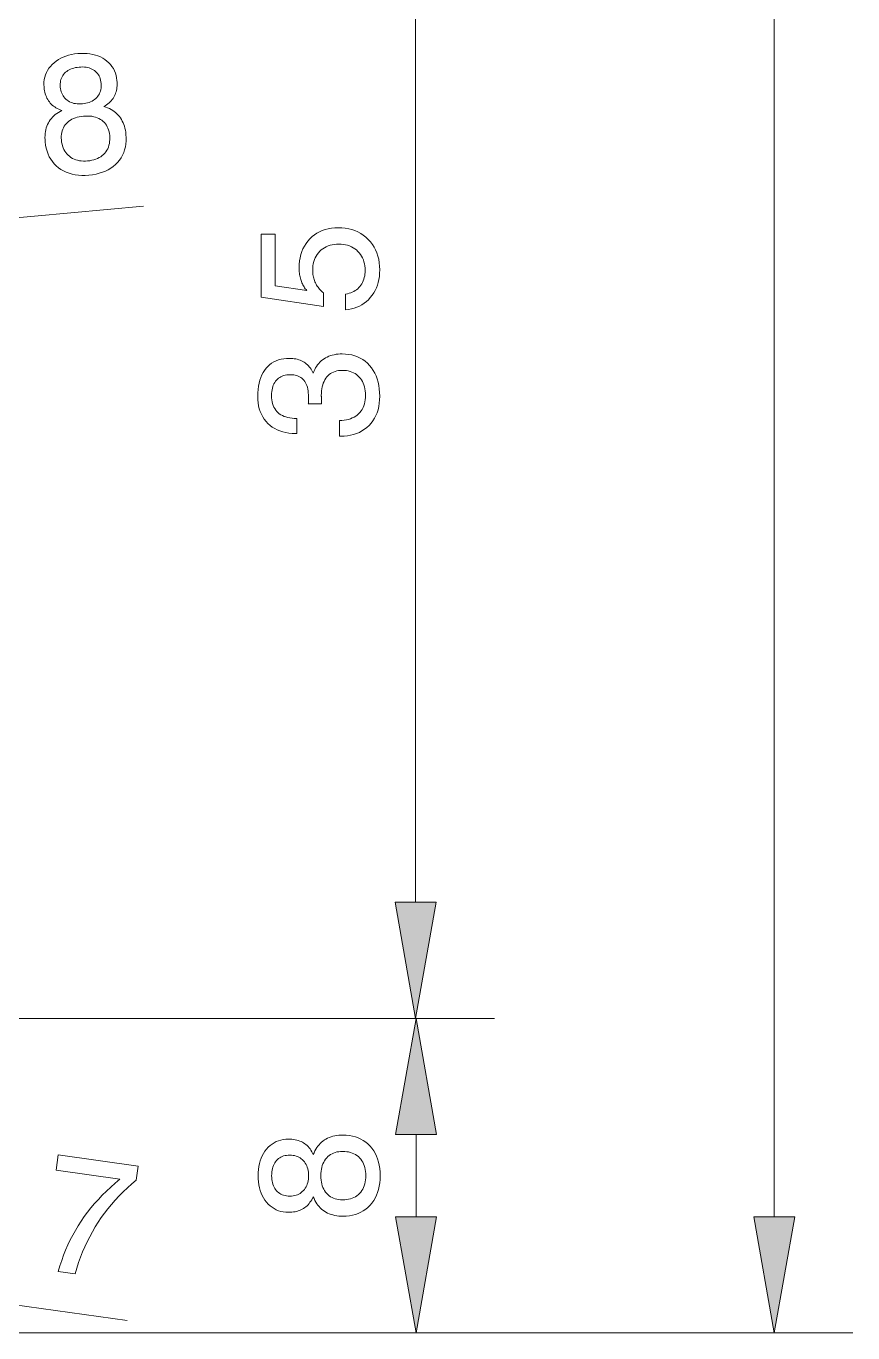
# Model space of a CAD drawing. Extents: x 0 to 297, y 0 to 420.
# Drawn here: x 192.76 to 213.8, y 148.16 to 181.4 of the extents above; entities that cross this region are included whole.
import ezdxf

# ---------------------------------------------------------------- set-up
doc = ezdxf.new("R2010")
doc.units = 0

msp = doc.modelspace()

# ---------------------------------------------------------------- linework, layer by layer
at = {"color": 7, "lineweight": 13}
for p, q in [((211.797, 151.112), (211.797, 326.904)), ((202.674, 159.112), (202.674, 188.204)), ((168.725, 174.341), (195.747, 176.822)), ((167.6, 156.158), (204.684, 156.158)), ((167.6, 156.158), (204.674, 156.158)), ((170.264, 151.974), (195.331, 148.469)), ((166.4, 148.158), (204.684, 148.158)), ((166.4, 148.158), (213.797, 148.158))]:
    msp.add_line(p, q, dxfattribs=at)
at = {"color": 7, "lineweight": 13, "ltscale": 0.052279}
msp.add_line((202.684, 151.112), (202.684, 153.204), dxfattribs=at)
at = {"color": 7, "lineweight": 13}
for points in [[(193.673, 179.257), (193.633, 179.273), (193.595, 179.289), (193.558, 179.307), (193.524, 179.327), (193.491, 179.348), (193.46, 179.371), (193.431, 179.395), (193.404, 179.42), (193.378, 179.447), (193.355, 179.476), (193.333, 179.506), (193.313, 179.538), (193.295, 179.571), (193.279, 179.606), (193.265, 179.642), (193.252, 179.68), (193.242, 179.72), (193.233, 179.761), (193.226, 179.804), (193.221, 179.849), (193.217, 179.916), (193.219, 179.982), (193.226, 180.045), (193.239, 180.106), (193.257, 180.165), (193.28, 180.222), (193.309, 180.277), (193.343, 180.33), (193.382, 180.38), (193.427, 180.429), (193.476, 180.474), (193.529, 180.516), (193.585, 180.554), (193.645, 180.587), (193.709, 180.617), (193.776, 180.642), (193.846, 180.664), (193.92, 180.681), (193.997, 180.695), (194.078, 180.705), (194.16, 180.71), (194.239, 180.711), (194.315, 180.707), (194.388, 180.699), (194.459, 180.686), (194.526, 180.668), (194.591, 180.646), (194.653, 180.619), (194.712, 180.588), (194.769, 180.552), (194.821, 180.512), (194.869, 180.47), (194.912, 180.424), (194.949, 180.375), (194.983, 180.323), (195.011, 180.269), (195.034, 180.211), (195.052, 180.15), (195.066, 180.086), (195.075, 180.019), (195.078, 179.974), (195.079, 179.93), (195.078, 179.888), (195.075, 179.846), (195.07, 179.806), (195.063, 179.768), (195.054, 179.73), (195.042, 179.694), (195.029, 179.66), (195.013, 179.626), (194.996, 179.594), (194.976, 179.563), (194.954, 179.533), (194.93, 179.504), (194.904, 179.476), (194.875, 179.45), (194.845, 179.424), (194.812, 179.4), (194.777, 179.377), (194.74, 179.355), (194.79, 179.34), (194.837, 179.323), (194.882, 179.304), (194.925, 179.282), (194.966, 179.258), (195.005, 179.232), (195.041, 179.204), (195.075, 179.173), (195.107, 179.141), (195.136, 179.106), (195.164, 179.069), (195.189, 179.03), (195.211, 178.989), (195.232, 178.947), (195.25, 178.902), (195.265, 178.855), (195.279, 178.807), (195.289, 178.756), (195.298, 178.704), (195.304, 178.649), (195.309, 178.565), (195.308, 178.483), (195.302, 178.404), (195.289, 178.329), (195.27, 178.256), (195.246, 178.186), (195.215, 178.12), (195.179, 178.056), (195.137, 177.995), (195.089, 177.937), (195.036, 177.883), (194.979, 177.834), (194.917, 177.79), (194.851, 177.75), (194.78, 177.715), (194.705, 177.685), (194.626, 177.66), (194.542, 177.639), (194.454, 177.623), (194.362, 177.612), (194.269, 177.606), (194.18, 177.606), (194.094, 177.611), (194.012, 177.621), (193.933, 177.637), (193.857, 177.659), (193.785, 177.686), (193.716, 177.718), (193.651, 177.756), (193.589, 177.8), (193.532, 177.848), (193.479, 177.9), (193.432, 177.956), (193.39, 178.016), (193.354, 178.08), (193.322, 178.148), (193.296, 178.22), (193.275, 178.296), (193.26, 178.376), (193.249, 178.461), (193.245, 178.515), (193.244, 178.568), (193.246, 178.62), (193.25, 178.67), (193.257, 178.719), (193.266, 178.766), (193.278, 178.812), (193.293, 178.856), (193.311, 178.899), (193.331, 178.94), (193.354, 178.98), (193.379, 179.018), (193.407, 179.054), (193.437, 179.088), (193.47, 179.121), (193.506, 179.152), (193.544, 179.181), (193.584, 179.208), (193.628, 179.234)], [(193.633, 179.853), (193.639, 179.811), (193.647, 179.771), (193.657, 179.733), (193.671, 179.697), (193.687, 179.663), (193.705, 179.631), (193.727, 179.601), (193.751, 179.572), (193.777, 179.546), (193.807, 179.522), (193.838, 179.5), (193.872, 179.48), (193.906, 179.464), (193.943, 179.45), (193.981, 179.439), (194.021, 179.431), (194.062, 179.426), (194.105, 179.423), (194.149, 179.423), (194.196, 179.426), (194.242, 179.432), (194.286, 179.44), (194.328, 179.45), (194.368, 179.463), (194.406, 179.478), (194.442, 179.496), (194.475, 179.516), (194.506, 179.539), (194.536, 179.564), (194.563, 179.591), (194.587, 179.62), (194.609, 179.651), (194.627, 179.683), (194.642, 179.717), (194.655, 179.752), (194.665, 179.788), (194.671, 179.826), (194.675, 179.866), (194.675, 179.906), (194.673, 179.948), (194.667, 179.99), (194.66, 180.03), (194.649, 180.067), (194.636, 180.103), (194.62, 180.136), (194.602, 180.168), (194.581, 180.197), (194.558, 180.224), (194.532, 180.25), (194.503, 180.273), (194.472, 180.293), (194.44, 180.311), (194.405, 180.327), (194.368, 180.339), (194.33, 180.35), (194.29, 180.357), (194.247, 180.362), (194.203, 180.364), (194.158, 180.363), (194.11, 180.36), (194.063, 180.355), (194.018, 180.347), (193.975, 180.337), (193.935, 180.324), (193.897, 180.31), (193.861, 180.293), (193.828, 180.274), (193.797, 180.252), (193.768, 180.229), (193.741, 180.203), (193.717, 180.175), (193.696, 180.145), (193.678, 180.114), (193.663, 180.082), (193.651, 180.047), (193.641, 180.012), (193.635, 179.974), (193.632, 179.935), (193.631, 179.895)], [(193.662, 178.507), (193.668, 178.454), (193.678, 178.403), (193.691, 178.355), (193.707, 178.309), (193.725, 178.266), (193.747, 178.226), (193.772, 178.188), (193.801, 178.153), (193.832, 178.121), (193.866, 178.091), (193.903, 178.064), (193.942, 178.04), (193.983, 178.02), (194.026, 178.003), (194.072, 177.99), (194.119, 177.98), (194.168, 177.973), (194.22, 177.97), (194.273, 177.97), (194.329, 177.973), (194.385, 177.98), (194.438, 177.99), (194.488, 178.002), (194.536, 178.018), (194.581, 178.036), (194.623, 178.058), (194.662, 178.082), (194.699, 178.11), (194.733, 178.14), (194.765, 178.173), (194.793, 178.209), (194.818, 178.247), (194.839, 178.286), (194.857, 178.328), (194.871, 178.372), (194.882, 178.417), (194.889, 178.465), (194.893, 178.515), (194.893, 178.566), (194.89, 178.62), (194.884, 178.669), (194.874, 178.716), (194.862, 178.761), (194.847, 178.804), (194.828, 178.843), (194.807, 178.881), (194.782, 178.916), (194.754, 178.949), (194.723, 178.979), (194.689, 179.007), (194.653, 179.032), (194.614, 179.054), (194.573, 179.072), (194.53, 179.088), (194.484, 179.1), (194.437, 179.109), (194.387, 179.115), (194.335, 179.117), (194.281, 179.117), (194.224, 179.113), (194.169, 179.107), (194.116, 179.097), (194.065, 179.085), (194.018, 179.07), (193.973, 179.053), (193.93, 179.033), (193.891, 179.01), (193.854, 178.984), (193.82, 178.955), (193.789, 178.924), (193.76, 178.89), (193.736, 178.855), (193.714, 178.818), (193.696, 178.779), (193.682, 178.738), (193.671, 178.696), (193.663, 178.651), (193.659, 178.605), (193.659, 178.557)], [(200.892, 174.187), (200.892, 174.587), (200.938, 174.596), (200.982, 174.606), (201.023, 174.62), (201.063, 174.636), (201.1, 174.654), (201.136, 174.675), (201.17, 174.698), (201.201, 174.723), (201.23, 174.752), (201.258, 174.782), (201.283, 174.815), (201.305, 174.849), (201.325, 174.885), (201.342, 174.923), (201.357, 174.963), (201.368, 175.005), (201.378, 175.048), (201.384, 175.093), (201.388, 175.139), (201.39, 175.188), (201.388, 175.247), (201.382, 175.304), (201.373, 175.358), (201.36, 175.41), (201.344, 175.46), (201.324, 175.507), (201.3, 175.552), (201.272, 175.595), (201.241, 175.635), (201.206, 175.673), (201.168, 175.708), (201.128, 175.739), (201.086, 175.766), (201.041, 175.79), (200.994, 175.81), (200.944, 175.827), (200.893, 175.84), (200.838, 175.849), (200.782, 175.854), (200.723, 175.856), (200.663, 175.854), (200.606, 175.849), (200.551, 175.84), (200.499, 175.827), (200.449, 175.811), (200.401, 175.791), (200.356, 175.767), (200.314, 175.74), (200.274, 175.709), (200.236, 175.675), (200.202, 175.637), (200.171, 175.597), (200.144, 175.555), (200.12, 175.51), (200.1, 175.463), (200.084, 175.413), (200.071, 175.36), (200.062, 175.305), (200.057, 175.248), (200.055, 175.188), (200.056, 175.153), (200.058, 175.119), (200.061, 175.086), (200.066, 175.053), (200.072, 175.021), (200.08, 174.989), (200.089, 174.958), (200.1, 174.928), (200.111, 174.898), (200.125, 174.869), (200.139, 174.84), (200.155, 174.812), (200.172, 174.785), (200.191, 174.759), (200.211, 174.733), (200.232, 174.709), (200.255, 174.684), (200.279, 174.661), (200.305, 174.638), (200.331, 174.617), (200.331, 174.273), (198.742, 174.509), (198.742, 176.111), (199.096, 176.111), (199.096, 174.798), (199.903, 174.678), (199.885, 174.7), (199.867, 174.722), (199.85, 174.746), (199.835, 174.77), (199.82, 174.795), (199.806, 174.821), (199.793, 174.847), (199.78, 174.875), (199.769, 174.903), (199.759, 174.932), (199.749, 174.961), (199.741, 174.991), (199.734, 175.022), (199.727, 175.053), (199.722, 175.085), (199.717, 175.117), (199.714, 175.15), (199.711, 175.183), (199.71, 175.217), (199.709, 175.251), (199.712, 175.342), (199.72, 175.429), (199.734, 175.512), (199.753, 175.592), (199.778, 175.668), (199.808, 175.74), (199.844, 175.809), (199.885, 175.875), (199.931, 175.936), (199.983, 175.994), (200.04, 176.048), (200.1, 176.096), (200.163, 176.138), (200.23, 176.174), (200.3, 176.205), (200.374, 176.231), (200.451, 176.25), (200.531, 176.265), (200.615, 176.273), (200.702, 176.276), (200.795, 176.273), (200.884, 176.264), (200.97, 176.249), (201.051, 176.228), (201.13, 176.201), (201.204, 176.168), (201.276, 176.13), (201.343, 176.085), (201.407, 176.034), (201.468, 175.977), (201.523, 175.916), (201.573, 175.851), (201.617, 175.782), (201.655, 175.71), (201.687, 175.634), (201.714, 175.555), (201.734, 175.472), (201.749, 175.385), (201.758, 175.295), (201.761, 175.201), (201.758, 175.117), (201.751, 175.037), (201.739, 174.959), (201.722, 174.885), (201.701, 174.813), (201.674, 174.744), (201.643, 174.678), (201.607, 174.615), (201.567, 174.555), (201.521, 174.498), (201.472, 174.444), (201.42, 174.396), (201.364, 174.352), (201.306, 174.314), (201.244, 174.28), (201.18, 174.251), (201.112, 174.228), (201.042, 174.209), (200.969, 174.195)], [(200.734, 170.969), (200.734, 171.368), (200.796, 171.371), (200.855, 171.377), (200.911, 171.386), (200.964, 171.399), (201.015, 171.414), (201.062, 171.434), (201.107, 171.456), (201.149, 171.481), (201.188, 171.51), (201.224, 171.542), (201.257, 171.577), (201.287, 171.614), (201.313, 171.654), (201.335, 171.697), (201.355, 171.743), (201.37, 171.791), (201.382, 171.842), (201.391, 171.896), (201.396, 171.952), (201.398, 172.011), (201.396, 172.069), (201.392, 172.124), (201.384, 172.177), (201.373, 172.227), (201.358, 172.275), (201.341, 172.32), (201.321, 172.363), (201.297, 172.403), (201.27, 172.441), (201.24, 172.476), (201.207, 172.508), (201.172, 172.537), (201.134, 172.562), (201.094, 172.584), (201.052, 172.603), (201.008, 172.618), (200.961, 172.63), (200.911, 172.639), (200.86, 172.644), (200.806, 172.645), (200.757, 172.644), (200.71, 172.639), (200.665, 172.63), (200.623, 172.619), (200.582, 172.604), (200.544, 172.585), (200.509, 172.563), (200.475, 172.538), (200.444, 172.51), (200.415, 172.478), (200.388, 172.443), (200.364, 172.405), (200.343, 172.365), (200.325, 172.322), (200.309, 172.276), (200.297, 172.228), (200.287, 172.177), (200.28, 172.123), (200.276, 172.066), (200.274, 172.007), (200.274, 171.998), (200.274, 171.99), (200.275, 171.981), (200.275, 171.972), (200.275, 171.963), (200.275, 171.955), (200.275, 171.946), (200.276, 171.936), (200.276, 171.927), (200.276, 171.918), (200.277, 171.909), (200.277, 171.898), (200.278, 171.888), (200.278, 171.876), (200.279, 171.864), (200.28, 171.852), (200.28, 171.839), (200.281, 171.825), (200.282, 171.811), (200.283, 171.796), (199.943, 171.796), (199.944, 171.805), (199.944, 171.814), (199.945, 171.823), (199.945, 171.832), (199.945, 171.841), (199.945, 171.85), (199.946, 171.859), (199.946, 171.867), (199.946, 171.876), (199.946, 171.884), (199.947, 171.893), (199.947, 171.901), (199.947, 171.909), (199.947, 171.917), (199.947, 171.925), (199.947, 171.933), (199.947, 171.94), (199.948, 171.948), (199.948, 171.955), (199.948, 171.962), (199.946, 172.019), (199.943, 172.073), (199.937, 172.123), (199.929, 172.171), (199.919, 172.216), (199.906, 172.257), (199.891, 172.296), (199.874, 172.331), (199.854, 172.364), (199.833, 172.394), (199.808, 172.42), (199.782, 172.444), (199.753, 172.465), (199.721, 172.483), (199.687, 172.499), (199.651, 172.511), (199.612, 172.521), (199.571, 172.528), (199.528, 172.532), (199.482, 172.534), (199.437, 172.532), (199.395, 172.528), (199.355, 172.521), (199.316, 172.512), (199.28, 172.5), (199.246, 172.485), (199.215, 172.467), (199.185, 172.447), (199.157, 172.424), (199.132, 172.398), (199.108, 172.369), (199.088, 172.339), (199.069, 172.305), (199.053, 172.27), (199.04, 172.232), (199.029, 172.192), (199.02, 172.149), (199.014, 172.104), (199.011, 172.056), (199.009, 172.007), (199.011, 171.951), (199.016, 171.897), (199.024, 171.847), (199.035, 171.799), (199.05, 171.754), (199.068, 171.712), (199.089, 171.673), (199.113, 171.636), (199.141, 171.602), (199.172, 171.571), (199.206, 171.543), (199.243, 171.518), (199.283, 171.495), (199.326, 171.476), (199.372, 171.46), (199.421, 171.446), (199.473, 171.436), (199.529, 171.429), (199.587, 171.424), (199.648, 171.423), (199.648, 171.039), (199.619, 171.039), (199.532, 171.042), (199.45, 171.049), (199.37, 171.062), (199.295, 171.08), (199.223, 171.103), (199.154, 171.131), (199.09, 171.164), (199.028, 171.203), (198.971, 171.246), (198.917, 171.295), (198.867, 171.348), (198.823, 171.405), (198.783, 171.465), (198.749, 171.529), (198.721, 171.596), (198.697, 171.667), (198.679, 171.741), (198.666, 171.819), (198.658, 171.9), (198.655, 171.986), (198.657, 172.075), (198.664, 172.161), (198.674, 172.243), (198.689, 172.32), (198.708, 172.394), (198.732, 172.463), (198.76, 172.528), (198.791, 172.589), (198.828, 172.645), (198.868, 172.698), (198.912, 172.746), (198.96, 172.789), (199.011, 172.827), (199.065, 172.86), (199.123, 172.888), (199.184, 172.911), (199.249, 172.928), (199.317, 172.941), (199.388, 172.949), (199.463, 172.951), (199.505, 172.95), (199.547, 172.947), (199.587, 172.942), (199.626, 172.936), (199.664, 172.927), (199.7, 172.917), (199.736, 172.904), (199.77, 172.89), (199.802, 172.873), (199.834, 172.855), (199.864, 172.835), (199.892, 172.813), (199.919, 172.789), (199.945, 172.764), (199.969, 172.736), (199.992, 172.707), (200.013, 172.676), (200.033, 172.643), (200.051, 172.608), (200.068, 172.572), (200.086, 172.619), (200.107, 172.664), (200.13, 172.707), (200.154, 172.747), (200.181, 172.785), (200.21, 172.82), (200.24, 172.854), (200.273, 172.885), (200.307, 172.913), (200.344, 172.94), (200.382, 172.963), (200.422, 172.985), (200.464, 173.004), (200.508, 173.02), (200.553, 173.034), (200.6, 173.045), (200.649, 173.054), (200.699, 173.06), (200.752, 173.064), (200.806, 173.065), (200.89, 173.062), (200.972, 173.053), (201.05, 173.038), (201.124, 173.018), (201.195, 172.991), (201.263, 172.959), (201.327, 172.92), (201.388, 172.876), (201.445, 172.826), (201.499, 172.77), (201.549, 172.709), (201.593, 172.644), (201.633, 172.575), (201.667, 172.503), (201.695, 172.426), (201.719, 172.346), (201.737, 172.262), (201.75, 172.173), (201.758, 172.081), (201.761, 171.986), (201.758, 171.895), (201.75, 171.808), (201.736, 171.724), (201.717, 171.645), (201.693, 171.569), (201.663, 171.497), (201.627, 171.428), (201.587, 171.364), (201.54, 171.303), (201.489, 171.246), (201.432, 171.193), (201.373, 171.146), (201.309, 171.105), (201.242, 171.069), (201.171, 171.038), (201.097, 171.014), (201.019, 170.994), (200.937, 170.98), (200.852, 170.972), (200.763, 170.969)], [(202.153, 159.112), (202.674, 156.158), (203.195, 159.112)], [(203.205, 153.204), (202.684, 156.158), (202.163, 153.204)], [(200.069, 151.621), (200.05, 151.583), (200.03, 151.546), (200.009, 151.511), (199.986, 151.479), (199.962, 151.448), (199.937, 151.419), (199.91, 151.393), (199.882, 151.368), (199.853, 151.345), (199.822, 151.324), (199.79, 151.305), (199.757, 151.289), (199.722, 151.274), (199.686, 151.261), (199.648, 151.25), (199.609, 151.241), (199.569, 151.234), (199.527, 151.229), (199.484, 151.226), (199.439, 151.225), (199.371, 151.228), (199.306, 151.235), (199.244, 151.248), (199.184, 151.266), (199.127, 151.29), (199.073, 151.318), (199.021, 151.352), (198.971, 151.39), (198.924, 151.434), (198.88, 151.483), (198.839, 151.537), (198.803, 151.593), (198.77, 151.652), (198.742, 151.715), (198.719, 151.781), (198.699, 151.85), (198.684, 151.922), (198.674, 151.997), (198.667, 152.075), (198.665, 152.157), (198.667, 152.239), (198.674, 152.317), (198.684, 152.393), (198.699, 152.465), (198.719, 152.534), (198.742, 152.6), (198.77, 152.662), (198.803, 152.722), (198.839, 152.778), (198.88, 152.831), (198.924, 152.879), (198.971, 152.923), (199.021, 152.961), (199.073, 152.994), (199.127, 153.023), (199.184, 153.046), (199.244, 153.064), (199.306, 153.076), (199.371, 153.084), (199.439, 153.087), (199.484, 153.086), (199.528, 153.083), (199.57, 153.078), (199.611, 153.071), (199.65, 153.062), (199.688, 153.052), (199.724, 153.039), (199.759, 153.025), (199.793, 153.008), (199.824, 152.99), (199.855, 152.969), (199.884, 152.947), (199.912, 152.922), (199.939, 152.896), (199.964, 152.867), (199.987, 152.836), (200.01, 152.803), (200.031, 152.768), (200.051, 152.731), (200.069, 152.692), (200.089, 152.741), (200.11, 152.786), (200.134, 152.83), (200.159, 152.87), (200.187, 152.909), (200.216, 152.945), (200.247, 152.978), (200.281, 153.01), (200.316, 153.038), (200.354, 153.065), (200.393, 153.088), (200.434, 153.11), (200.477, 153.129), (200.521, 153.145), (200.567, 153.159), (200.615, 153.17), (200.665, 153.179), (200.716, 153.185), (200.769, 153.189), (200.824, 153.19), (200.908, 153.187), (200.99, 153.179), (201.067, 153.165), (201.142, 153.145), (201.212, 153.12), (201.279, 153.089), (201.343, 153.053), (201.403, 153.011), (201.46, 152.964), (201.513, 152.911), (201.562, 152.853), (201.606, 152.791), (201.644, 152.726), (201.678, 152.656), (201.706, 152.583), (201.729, 152.505), (201.747, 152.424), (201.76, 152.339), (201.768, 152.25), (201.77, 152.157), (201.768, 152.064), (201.76, 151.975), (201.747, 151.89), (201.729, 151.809), (201.706, 151.732), (201.678, 151.658), (201.644, 151.589), (201.606, 151.523), (201.562, 151.462), (201.513, 151.404), (201.46, 151.351), (201.403, 151.304), (201.343, 151.262), (201.279, 151.226), (201.212, 151.196), (201.142, 151.171), (201.067, 151.151), (200.99, 151.137), (200.908, 151.129), (200.824, 151.126), (200.769, 151.127), (200.716, 151.131), (200.665, 151.137), (200.615, 151.146), (200.567, 151.157), (200.521, 151.171), (200.477, 151.188), (200.434, 151.206), (200.393, 151.228), (200.354, 151.251), (200.316, 151.278), (200.281, 151.306), (200.247, 151.337), (200.216, 151.371), (200.187, 151.407), (200.159, 151.445), (200.134, 151.485), (200.11, 151.528), (200.089, 151.574)], [(193.583, 149.723), (193.624, 149.862), (193.669, 149.999), (193.718, 150.133), (193.77, 150.265), (193.826, 150.394), (193.886, 150.521), (193.95, 150.645), (194.017, 150.766), (194.088, 150.885), (194.163, 151.001), (194.242, 151.115), (194.326, 151.228), (194.413, 151.339), (194.506, 151.448), (194.602, 151.555), (194.703, 151.661), (194.809, 151.765), (194.919, 151.867), (195.033, 151.968), (195.152, 152.067), (193.528, 152.294), (193.582, 152.684), (195.618, 152.4), (195.568, 152.045), (195.453, 151.948), (195.342, 151.848), (195.235, 151.746), (195.132, 151.643), (195.033, 151.536), (194.938, 151.428), (194.847, 151.317), (194.759, 151.204), (194.676, 151.089), (194.597, 150.971), (194.521, 150.852), (194.449, 150.729), (194.382, 150.605), (194.318, 150.477), (194.258, 150.348), (194.202, 150.216), (194.149, 150.081), (194.101, 149.944), (194.056, 149.805), (194.016, 149.663)], [(199.472, 151.636), (199.515, 151.638), (199.555, 151.642), (199.594, 151.649), (199.631, 151.659), (199.666, 151.672), (199.7, 151.687), (199.732, 151.706), (199.763, 151.727), (199.791, 151.752), (199.818, 151.779), (199.843, 151.808), (199.865, 151.839), (199.885, 151.872), (199.902, 151.907), (199.916, 151.944), (199.928, 151.983), (199.937, 152.024), (199.944, 152.066), (199.948, 152.111), (199.949, 152.157), (199.948, 152.204), (199.944, 152.248), (199.937, 152.291), (199.928, 152.332), (199.916, 152.371), (199.902, 152.408), (199.885, 152.443), (199.865, 152.477), (199.843, 152.508), (199.818, 152.538), (199.791, 152.565), (199.763, 152.589), (199.732, 152.61), (199.7, 152.629), (199.666, 152.644), (199.631, 152.657), (199.594, 152.667), (199.555, 152.674), (199.515, 152.678), (199.472, 152.68), (199.43, 152.678), (199.39, 152.674), (199.352, 152.667), (199.315, 152.658), (199.28, 152.645), (199.247, 152.63), (199.216, 152.612), (199.187, 152.591), (199.16, 152.567), (199.134, 152.541), (199.111, 152.512), (199.09, 152.481), (199.071, 152.448), (199.055, 152.412), (199.042, 152.375), (199.03, 152.336), (199.022, 152.294), (199.016, 152.251), (199.012, 152.205), (199.011, 152.157), (199.012, 152.11), (199.016, 152.064), (199.022, 152.021), (199.03, 151.98), (199.042, 151.94), (199.055, 151.903), (199.071, 151.868), (199.09, 151.835), (199.111, 151.804), (199.134, 151.775), (199.16, 151.749), (199.187, 151.725), (199.216, 151.704), (199.247, 151.686), (199.28, 151.671), (199.315, 151.659), (199.352, 151.649), (199.39, 151.642), (199.43, 151.638)], [(200.815, 151.541), (200.869, 151.543), (200.92, 151.548), (200.969, 151.556), (201.016, 151.568), (201.061, 151.583), (201.103, 151.601), (201.143, 151.622), (201.18, 151.647), (201.216, 151.675), (201.249, 151.707), (201.279, 151.741), (201.306, 151.778), (201.33, 151.817), (201.35, 151.858), (201.368, 151.902), (201.382, 151.948), (201.393, 151.997), (201.401, 152.048), (201.406, 152.101), (201.408, 152.157), (201.406, 152.213), (201.401, 152.267), (201.393, 152.318), (201.382, 152.367), (201.368, 152.413), (201.35, 152.457), (201.33, 152.499), (201.306, 152.538), (201.279, 152.575), (201.249, 152.609), (201.216, 152.641), (201.18, 152.669), (201.143, 152.694), (201.103, 152.715), (201.061, 152.733), (201.016, 152.748), (200.969, 152.76), (200.92, 152.768), (200.869, 152.773), (200.815, 152.775), (200.765, 152.773), (200.718, 152.768), (200.672, 152.76), (200.628, 152.748), (200.587, 152.734), (200.548, 152.715), (200.51, 152.694), (200.475, 152.669), (200.442, 152.641), (200.412, 152.61), (200.383, 152.576), (200.358, 152.539), (200.336, 152.5), (200.317, 152.459), (200.3, 152.415), (200.287, 152.368), (200.276, 152.319), (200.269, 152.268), (200.264, 152.213), (200.263, 152.157), (200.264, 152.101), (200.269, 152.047), (200.276, 151.996), (200.287, 151.947), (200.3, 151.901), (200.317, 151.857), (200.336, 151.815), (200.358, 151.776), (200.383, 151.74), (200.412, 151.706), (200.442, 151.675), (200.475, 151.647), (200.51, 151.622), (200.548, 151.601), (200.587, 151.582), (200.628, 151.568), (200.672, 151.556), (200.718, 151.548), (200.765, 151.543)], [(202.163, 151.112), (202.684, 148.158), (203.205, 151.112)], [(211.276, 151.112), (211.797, 148.158), (212.318, 151.112)]]:
    msp.add_lwpolyline(points, close=True, dxfattribs=at)
for points in [[(202.153, 159.112), (202.674, 156.158), (202.153, 159.112), (203.195, 159.112)], [(203.205, 153.204), (202.684, 156.158), (203.205, 153.204), (202.163, 153.204)], [(202.163, 151.112), (202.684, 148.158), (202.163, 151.112), (203.205, 151.112)], [(211.276, 151.112), (211.797, 148.158), (211.276, 151.112), (212.318, 151.112)]]:
    msp.add_solid(points, dxfattribs=at)

doc.saveas('drawing.dxf')
